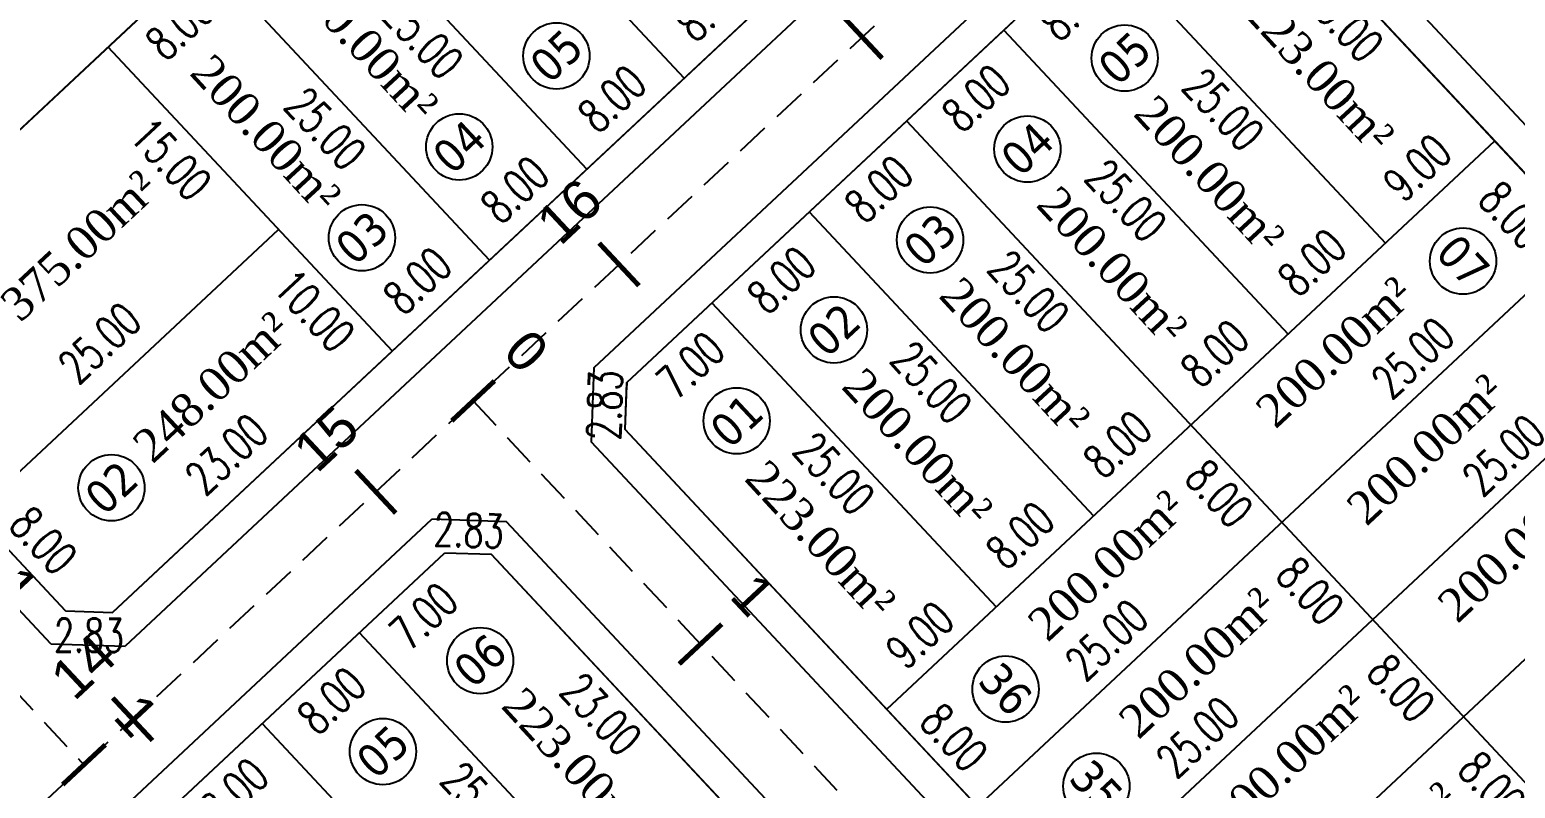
# Model space of a CAD drawing. Header units: metres. Extents: x 437145 to 443371, y 9612590 to 9615494.
# Drawn here: x 437426.4 to 437515.6, y 9614879.2 to 9614924.8 of the extents above; entities that cross this region are included whole.
import ezdxf

# ---------------------------------------------------------------- set-up
doc = ezdxf.new("R2010")
doc.units = ezdxf.units.M
doc.linetypes.add('ACAD_ISO02W100', pattern=[15, 12, -3])
doc.linetypes.add('DASHED2', pattern=[0.375, 0.25, -0.125])
for name, color, linetype in [('Auxiliar', 7, 'Continuous'), ('COTAS', 10, 'Continuous'), ('Eixo Acesso', 2, 'ACAD_ISO02W100'), ('Estacas', 7, 'Continuous'), ('Layer3', 1, 'Continuous'), ('M_FIO', 32, 'Continuous'), ('ÁREA', 7, 'Continuous')]:
    doc.layers.add(name, color=color, linetype=linetype)
doc.layers.get('0').off()
doc.styles.add('ARIAL', font='arial.ttf')
doc.styles.add('COTAS', font='romans.shx', dxfattribs={"width": 0.7})
doc.styles.add('tahoma', font='tahoma.ttf')
doc.styles.add('ÁREA', font='times.ttf', dxfattribs={"height": 2})
doc.dimstyles.new('C-75', dxfattribs={"dimtxt": 2, "dimasz": 0.2, "dimexe": 0, "dimexo": 0, "dimgap": 1, "dimtad": 0, "dimzin": 4, "dimdsep": 46, "dimtxsty": 'COTAS', "dimblk1": 'BOL-COT', "dimblk2": 'BOL-COT', "dimsah": 1, "dimcen": 0.1, "dimse1": 1, "dimse2": 1, "dimsd1": 1, "dimsd2": 1, "dimclrd": 8, "dimclre": 256, "dimaunit": 1, "dimadec": 3, "dimazin": 0, "dimtfac": 0.5, "dimtix": 1, "dimtmove": 0, "dimatfit": 3, "dimldrblk": 'BOL-COT', "dimfxl": 1, "dimtolj": 1, "dimtzin": 0, "dimarcsym": 0})

# ---------------------------------------------------------------- blocks, each defined once
blk = doc.blocks.new('Est')
at = {"const_width": 0.2}
blk.add_lwpolyline([(0, -1.19999999925494), (0, 1.200000001117586)], dxfattribs=at)
blk = doc.blocks.new('*D12')
at = {"layer": 'Layer3', "transparency": 16777216, "insert": (2723.77185943562, 1173.923409284423), "char_height": 2, "attachment_point": 5, "rotation": 0.002036715453251446, "style": 'COTAS'}
blk.add_mtext('\\A1;25.00', dxfattribs=at)
blk = doc.blocks.new('BOL-COT')
at = {"layer": 'COTAS'}
for p, q in [((-1.999999999999943, 8.53e-14), (2, 8.53e-14)), ((0, -2.999999999999971), (0, 3.000000000000028))]:
    blk.add_line(p, q, dxfattribs=at)
blk.add_circle((0, 0), 0.4, dxfattribs=at)
blk = doc.blocks.new('*D13')
at = {"layer": 'Layer3', "transparency": 16777216, "insert": (2724.772218150812, 1163.832264663051), "char_height": 2, "attachment_point": 5, "rotation": 0.0020367280742167957, "style": 'COTAS'}
blk.add_mtext('\\A1;23.00', dxfattribs=at)
blk = doc.blocks.new('*D14')
at = {"layer": 'Layer3', "transparency": 16777216, "insert": (2734.428218025563, 1179.053637605849), "char_height": 2, "attachment_point": 5, "rotation": 270.0020367196076, "style": 'COTAS'}
blk.add_mtext('\\A1;15.00', dxfattribs=at)
blk = doc.blocks.new('*D15')
at = {"layer": 'Layer3', "transparency": 16777216, "insert": (2734.509144198581, 1166.524457413788), "char_height": 2, "attachment_point": 5, "rotation": 270.00203671905507, "style": 'COTAS'}
blk.add_mtext('\\A1;10.00', dxfattribs=at)
blk = doc.blocks.new('*D17')
at = {"layer": 'Layer3', "transparency": 16777216, "insert": (2740.272226154291, 1163.607438584189), "char_height": 2, "attachment_point": 5, "rotation": 0.002036690374086596, "style": 'COTAS'}
blk.add_mtext('\\A1;8.00', dxfattribs=at)
blk = doc.blocks.new('*D18')
at = {"layer": 'Layer3', "transparency": 16777216, "insert": (2748.272226149693, 1163.607722961675), "char_height": 2, "attachment_point": 5, "rotation": 0.0020366903738173064, "style": 'COTAS'}
blk.add_mtext('\\A1;8.00', dxfattribs=at)
blk = doc.blocks.new('*D19')
at = {"layer": 'Layer3', "transparency": 16777216, "insert": (2756.272226143672, 1163.608007341023), "char_height": 2, "attachment_point": 5, "rotation": 0.0020367170541528224, "style": 'COTAS'}
blk.add_mtext('\\A1;8.00', dxfattribs=at)
blk = doc.blocks.new('*D20')
at = {"layer": 'Layer3', "transparency": 16777216, "insert": (2764.272226138742, 1163.608291717577), "char_height": 2, "attachment_point": 5, "rotation": 0.0020367303942145833, "style": 'COTAS'}
blk.add_mtext('\\A1;8.00', dxfattribs=at)
blk = doc.blocks.new('*D59')
at = {"layer": 'Layer3', "transparency": 16777216, "insert": (2750.461040995807, 1174.056177653717), "char_height": 2, "attachment_point": 5, "rotation": 270.0020367598896, "style": 'COTAS'}
blk.add_mtext('\\A1;25.00', dxfattribs=at)
blk = doc.blocks.new('*D60')
at = {"layer": 'Layer3', "transparency": 16777216, "insert": (2742.461041005411, 1174.055893275359), "char_height": 2, "attachment_point": 5, "rotation": 270.0020367580221, "style": 'COTAS'}
blk.add_mtext('\\A1;25.00', dxfattribs=at)
blk = doc.blocks.new('*D210')
at = {"layer": 'Layer3', "transparency": 16777216, "insert": (2713.186153364886, 1167.552891900255), "char_height": 2, "attachment_point": 5, "rotation": 270.00203670413055, "style": 'COTAS'}
blk.add_mtext('\\A1;8.00', dxfattribs=at)
blk = doc.blocks.new('*D541')
at = {"layer": 'Layer3', "transparency": 16777216, "insert": (2726.772757870679, 1148.633769029151), "char_height": 2, "attachment_point": 5, "rotation": 0.002019555824365068, "style": 'COTAS'}
blk.add_mtext('\\A1;7.00', dxfattribs=at)
blk = doc.blocks.new('*D551')
at = {"layer": 'Layer3', "transparency": 16777216, "insert": (2711.272755884176, 1148.703199260268), "char_height": 2, "attachment_point": 5, "rotation": 0.0020340356714007683, "style": 'COTAS'}
blk.add_mtext('\\A1;8.00', dxfattribs=at)
blk = doc.blocks.new('*D554')
at = {"layer": 'Layer3', "transparency": 16777216, "insert": (2719.272755879425, 1148.703483692701), "char_height": 2, "attachment_point": 5, "rotation": 0.002034049011342208, "style": 'COTAS'}
blk.add_mtext('\\A1;8.00', dxfattribs=at)
blk = doc.blocks.new('*D555')
at = {"layer": 'Layer3', "transparency": 16777216, "insert": (2721.642659164552, 1138.053174824438), "char_height": 2, "attachment_point": 5, "rotation": 270.0020370496501, "style": 'COTAS'}
blk.add_mtext('\\A1;25.00', dxfattribs=at)
blk = doc.blocks.new('*D556')
at = {"layer": 'Layer3', "transparency": 16777216, "insert": (2730.536495053757, 1137.053509185836), "char_height": 2, "attachment_point": 5, "rotation": 270.0020370499802, "style": 'COTAS'}
blk.add_mtext('\\A1;23.00', dxfattribs=at)
blk = doc.blocks.new('*D633')
at = {"layer": 'Layer3', "transparency": 16777216, "insert": (2748.772756219708, 1148.697455047029), "char_height": 2, "attachment_point": 5, "rotation": 0.0020370124450653023, "style": 'COTAS'}
blk.add_mtext('\\A1;7.00', dxfattribs=at)
blk = doc.blocks.new('*D634')
at = {"layer": 'Layer3', "transparency": 16777216, "insert": (2756.27351192571, 1127.714572226959), "char_height": 2, "attachment_point": 5, "rotation": 0.0017800113309221265, "style": 'COTAS'}
blk.add_mtext('\\A1;8.00', dxfattribs=at)
blk = doc.blocks.new('*D635')
at = {"layer": 'Layer3', "transparency": 16777216, "insert": (2756.272755866591, 1148.704799360926), "char_height": 2, "attachment_point": 5, "rotation": 0.002034049011674524, "style": 'COTAS'}
blk.add_mtext('\\A1;8.00', dxfattribs=at)
blk = doc.blocks.new('*D636')
at = {"layer": 'Layer3', "transparency": 16777216, "insert": (2758.642659152416, 1138.054490497247), "char_height": 2, "attachment_point": 5, "rotation": 270.00203705218485, "style": 'COTAS'}
blk.add_mtext('\\A1;25.00', dxfattribs=at)
blk = doc.blocks.new('*D637')
at = {"layer": 'Layer3', "transparency": 16777216, "insert": (2750.642659157217, 1138.054206070466), "char_height": 2, "attachment_point": 5, "rotation": 270.00203704991685, "style": 'COTAS'}
blk.add_mtext('\\A1;25.00', dxfattribs=at)
blk = doc.blocks.new('*D638')
at = {"layer": 'Layer3', "transparency": 16777216, "insert": (2764.273511922453, 1127.714856623072), "char_height": 2, "attachment_point": 5, "rotation": 0.0017799579699015974, "style": 'COTAS'}
blk.add_mtext('\\A1;8.00', dxfattribs=at)
blk = doc.blocks.new('*D639')
at = {"layer": 'Layer3', "transparency": 16777216, "insert": (2764.272755861672, 1148.705083745863), "char_height": 2, "attachment_point": 5, "rotation": 0.002034049011663064, "style": 'COTAS'}
blk.add_mtext('\\A1;8.00', dxfattribs=at)
blk = doc.blocks.new('*D640')
at = {"layer": 'Layer3', "transparency": 16777216, "insert": (2766.642659144238, 1138.054774877523), "char_height": 2, "attachment_point": 5, "rotation": 270.0020370523181, "style": 'COTAS'}
blk.add_mtext('\\A1;25.00', dxfattribs=at)
blk = doc.blocks.new('*D641')
at = {"layer": 'Layer3', "transparency": 16777216, "insert": (2772.273511914963, 1127.715141081582), "char_height": 2, "attachment_point": 5, "rotation": 0.0017800246711099366, "style": 'COTAS'}
blk.add_mtext('\\A1;8.00', dxfattribs=at)
blk = doc.blocks.new('*D642')
at = {"layer": 'Layer3', "transparency": 16777216, "insert": (2772.272755857778, 1148.705368206236), "char_height": 2, "attachment_point": 5, "rotation": 0.0020340356713721202, "style": 'COTAS'}
blk.add_mtext('\\A1;8.00', dxfattribs=at)
blk = doc.blocks.new('*D643')
at = {"layer": 'Layer3', "transparency": 16777216, "insert": (2774.642659143685, 1138.055059347334), "char_height": 2, "attachment_point": 5, "rotation": 270.00203704791596, "style": 'COTAS'}
blk.add_mtext('\\A1;25.00', dxfattribs=at)
blk = doc.blocks.new('*D644')
at = {"layer": 'Layer3', "transparency": 16777216, "insert": (2780.273511911398, 1127.715425501908), "char_height": 2, "attachment_point": 5, "rotation": 0.0017799979907686938, "style": 'COTAS'}
blk.add_mtext('\\A1;8.00', dxfattribs=at)
blk = doc.blocks.new('*D645')
at = {"layer": 'Layer3', "transparency": 16777216, "insert": (2780.272755852744, 1148.705652635875), "char_height": 2, "attachment_point": 5, "rotation": 0.002034035671223151, "style": 'COTAS'}
blk.add_mtext('\\A1;8.00', dxfattribs=at)
blk = doc.blocks.new('*D646')
at = {"layer": 'Layer3', "transparency": 16777216, "insert": (2782.642659132305, 1138.05534377226), "char_height": 2, "attachment_point": 5, "rotation": 270.00203704991685, "style": 'COTAS'}
blk.add_mtext('\\A1;25.00', dxfattribs=at)
blk = doc.blocks.new('*D647')
at = {"layer": 'Layer3', "transparency": 16777216, "insert": (2791.5364950303, 1137.055678135539), "char_height": 2, "attachment_point": 5, "rotation": 270.0020370496902, "style": 'COTAS'}
blk.add_mtext('\\A1;23.00', dxfattribs=at)
blk = doc.blocks.new('*D648')
at = {"layer": 'Layer3', "transparency": 16777216, "insert": (2747.773511334733, 1127.458456243719), "char_height": 2, "attachment_point": 5, "rotation": 0.0020370446305340174, "style": 'COTAS'}
blk.add_mtext('\\A1;9.00', dxfattribs=at)
blk = doc.blocks.new('*D649')
at = {"layer": 'Layer3', "transparency": 16777216, "insert": (2788.773508289609, 1127.555879783216), "char_height": 2, "attachment_point": 5, "rotation": 0.0020259574291363147, "style": 'COTAS'}
blk.add_mtext('\\A1;9.00', dxfattribs=at)
blk = doc.blocks.new('*D650')
at = {"layer": 'Layer3', "transparency": 16777216, "insert": (2790.994001927984, 1121.555658838777), "char_height": 2, "attachment_point": 5, "rotation": 270.0020370505597, "style": 'COTAS'}
blk.add_mtext('\\A1;8.00', dxfattribs=at)
blk = doc.blocks.new('*D651')
at = {"layer": 'Layer3', "transparency": 16777216, "insert": (2780.773797878901, 1119.399029672477), "char_height": 2, "attachment_point": 5, "rotation": 0.00203705268987296, "style": 'COTAS'}
blk.add_mtext('\\A1;25.00', dxfattribs=at)
blk = doc.blocks.new('*D652')
at = {"layer": 'Layer3', "transparency": 16777216, "insert": (2745.065885549115, 1121.554025946618), "char_height": 2, "attachment_point": 5, "rotation": 270.0020370576462, "style": 'COTAS'}
blk.add_mtext('\\A1;8.00', dxfattribs=at)
blk = doc.blocks.new('*D653')
at = {"layer": 'Layer3', "transparency": 16777216, "insert": (2766.707533172589, 1121.376939634192), "char_height": 2, "attachment_point": 5, "rotation": 270.00203705139484, "style": 'COTAS'}
blk.add_mtext('\\A1;8.00', dxfattribs=at)
blk = doc.blocks.new('*D654')
at = {"layer": 'Layer3', "transparency": 16777216, "insert": (2755.773073513872, 1119.585181539278), "char_height": 2, "attachment_point": 5, "rotation": 0.02224351339285872, "style": 'COTAS'}
blk.add_mtext('\\A1;25.00', dxfattribs=at)
blk = doc.blocks.new('*D656')
at = {"layer": 'Layer3', "transparency": 16777216, "insert": (2780.774082304217, 1111.399029676202), "char_height": 2, "attachment_point": 5, "rotation": 0.002037044152142905, "style": 'COTAS'}
blk.add_mtext('\\A1;25.00', dxfattribs=at)
blk = doc.blocks.new('*D658')
at = {"layer": 'Layer3', "transparency": 16777216, "insert": (2766.707817600482, 1113.376939645368), "char_height": 2, "attachment_point": 5, "rotation": 270.0020370576462, "style": 'COTAS'}
blk.add_mtext('\\A1;8.00', dxfattribs=at)
blk = doc.blocks.new('*D659')
at = {"layer": 'Layer3', "transparency": 16777216, "insert": (2755.77335793941, 1111.585181553248), "char_height": 2, "attachment_point": 5, "rotation": 0.022243509123056594, "style": 'COTAS'}
blk.add_mtext('\\A1;25.00', dxfattribs=at)
blk = doc.blocks.new('*D663')
at = {"layer": 'Layer3', "transparency": 16777216, "insert": (2766.708102023835, 1105.376939645368), "char_height": 2, "attachment_point": 5, "rotation": 270.0020370584814, "style": 'COTAS'}
blk.add_mtext('\\A1;8.00', dxfattribs=at)
blk = doc.blocks.new('*D668')
at = {"layer": 'Layer3', "transparency": 16777216, "insert": (2766.708386451612, 1097.376939662132), "char_height": 2, "attachment_point": 5, "rotation": 270.00203705014377, "style": 'COTAS'}
blk.add_mtext('\\A1;8.00', dxfattribs=at)
blk = doc.blocks.new('*D722')
at = {"layer": 'Layer3', "transparency": 16777216, "insert": (2743.363768594568, 1150.46289030225), "char_height": 2, "attachment_point": 5, "rotation": 45.00203706223135, "style": 'COTAS'}
blk.add_mtext('\\A1;2.83', dxfattribs=at)
blk = doc.blocks.new('*D825')
at = {"layer": 'Layer3', "transparency": 16777216, "insert": (2732.272691286141, 1150.55357158819), "char_height": 2, "attachment_point": 5, "rotation": 315.002037001349, "style": 'COTAS'}
blk.add_mtext('\\A1;2.83', dxfattribs=at)
blk = doc.blocks.new('*D845')
at = {"layer": 'Layer3', "transparency": 16777216, "insert": (2711.301727715615, 1161.525035579032), "char_height": 2, "attachment_point": 5, "rotation": 316.6420754829063, "style": 'COTAS'}
blk.add_mtext('\\A1;2.83', dxfattribs=at)
blk = doc.blocks.new('*D847')
at = {"layer": 'Layer3', "transparency": 16777216, "insert": (2740.271482670173, 1184.522980099875), "char_height": 2, "attachment_point": 5, "rotation": 0.0020370505597247382, "style": 'COTAS'}
blk.add_mtext('\\A1;8.00', dxfattribs=at)
blk = doc.blocks.new('atutu')
at = {"layer": 'Layer3', "color": 0}
for p, q in [((2732.272761323513, 1148.553570507425), (2730.272690218548, 1150.553499400946)), ((2743.272761317285, 1148.553961605164), (2745.272690210049, 1150.554032713506))]:
    blk.add_line(p, q, dxfattribs=at)
for points in [[(2820.271410409792, 1186.556680422607), (2709.025456860743, 1186.55272525582)], [(2709.026661201811, 1186.548612729046), (2822.272628917673, 1186.552638329897)], [(2711.272228075273, 1163.552823860529), (2711.271410484706, 1186.5528050385)], [(2736.272299156083, 1161.553712552744), (2736.271410469513, 1186.553693728852)], [(2744.272299149796, 1161.553996928367), (2744.271410464217, 1186.553978104475)], [(2752.272299145722, 1161.554281305853), (2752.271410460259, 1186.554262485686)], [(2760.272299140832, 1161.554565687063), (2760.271410455078, 1186.554546865034)], [(2711.27194369511, 1171.552823858666), (2736.271943680791, 1171.553712543431)], [(2711.272228075273, 1163.552823860529), (2711.272228074517, 1163.552823862392), (2713.272299169703, 1161.552894957694)], [(2818.269837135124, 1161.556627353984), (2713.272299168771, 1161.552894957694)], [(2684.272690238687, 1150.551863968703), (2730.272690203589, 1150.55349941771)], [(2715.272690216976, 1150.552968023676), (2715.273579048657, 1125.552968046028)], [(2723.272690213542, 1150.553252682421), (2723.273579044116, 1125.553252706635)], [(2745.272690211912, 1150.554032715368), (2791.272690173728, 1150.555668162513)], [(2752.272690206208, 1150.554282183158), (2752.273579036841, 1125.554282203648)], [(2760.272690200911, 1150.554566594172), (2760.273579032475, 1125.554566618386)], [(2768.272690196138, 1150.554850997734), (2768.277916522022, 1003.554851150471)], [(2776.272690190725, 1150.555136971507), (2776.273579022522, 1125.555136995721)], [(2784.272690186359, 1150.555421632114), (2784.273579017924, 1125.555421654466)], [(2732.277845426836, 1005.553571027103), (2732.272761325259, 1148.553570505562)], [(2743.277845420549, 1005.553962316695), (2743.272761318216, 1148.553961607027)], [(2793.277845401748, 1005.55573938075), (2793.272761299532, 1148.555739250365)], [(2743.273579040682, 1125.553961629379), (2793.27357902095, 1125.555739291343)], [(2743.273863376258, 1117.553962231013), (2793.273863446806, 1117.555739896703)], [(2743.274147802173, 1109.553962238464), (2793.274147871906, 1109.555739896703)], [(2743.274432228262, 1101.553962247777), (2793.274432296132, 1101.555739906016)]]:
    blk.add_lwpolyline(points, dxfattribs=at)
for centre in [(2718.338305010193, 1167.074634868982), (2739.582420511835, 1167.76993438262), (2747.582420576271, 1167.768249972123), (2755.579958733428, 1167.77050408009), (2719.425060573873, 1144.364717390719), (2727.425060568227, 1144.365001812908), (2748.51748316621, 1144.365787377912), (2756.517483162543, 1144.366071807551), (2764.42506055676, 1144.366317486721), (2772.425060555072, 1144.36663738485), (2780.425060547738, 1144.366886340413), (2749.313048962236, 1121.56595366295), (2786.943753982918, 1121.576108320016), (2749.313332983025, 1113.574771011579)]:
    blk.add_circle(centre, 1.990958139869911, dxfattribs=at)
at = {"layer": 'M_FIO'}
for p, q in [((2709.272257526196, 1162.724325640458), (2712.443941635744, 1159.552867014292)), ((2709.272257527302, 1162.724325640458), (2712.44394163685, 1159.552867014292)), ((2734.272731868748, 1149.382068740535), (2731.101046237478, 1152.553528854954)), ((2734.272731869854, 1149.382068740535), (2731.101046238584, 1152.553528854954)), ((2741.272731865664, 1149.382317625317), (2744.444191979501, 1152.554003261361)), ((2741.27273186677, 1149.382317625317), (2744.444191980607, 1152.554003261361))]:
    blk.add_line(p, q, dxfattribs=at)
for points in [[(2709.272257526196, 1162.724325640458), (2709.271410486859, 1186.552734066132)], [(2709.272257527302, 1162.724325640458), (2709.271410487965, 1186.552734066132)], [(2819.098279172579, 1159.556658307421), (2712.443941635685, 1159.552867016155)], [(2819.098279173685, 1159.556658307421), (2712.443941636792, 1159.552867016155)], [(2683.44419200616, 1152.551834516558), (2731.101046221587, 1152.553528871718)], [(2683.444192007266, 1152.551834516558), (2731.101046222693, 1152.553528871718)], [(2744.444191980432, 1152.554003261361), (2792.101046192192, 1152.55569761652)], [(2744.444191981538, 1152.554003261361), (2792.101046193299, 1152.55569761652)], [(2734.277874878515, 1004.725215008813), (2734.27273186968, 1149.382068738672)], [(2734.277874879621, 1004.725215008813), (2734.272731870786, 1149.382068738672)], [(2741.277874875314, 1004.725464083585), (2741.272731866595, 1149.38231762718)], [(2741.27787487642, 1004.725464083585), (2741.272731867701, 1149.38231762718)], [(2795.277874853253, 1004.72738336246), (2795.272731843661, 1149.384237485337)], [(2795.277874854359, 1004.72738336246), (2795.272731844767, 1149.384237485337)]]:
    blk.add_lwpolyline(points, dxfattribs=at)
at = {"layer": 'Layer3', "color": 5, "char_height": 1.999999999999999, "attachment_point": 5, "style": 'tahoma'}
for s, insert, rotation in [('\\A1;02', (2718.338305010426, 1167.074634876433), 0.0020370548664193034), ('\\A1;03', (2739.582420512068, 1167.769934378895), 0.0020370548664193034), ('\\A1;04', (2747.582420577261, 1167.768249972123), 0.0020370548664193034), ('\\A1;05', (2755.57995873337, 1167.770504074502), 0.0020370548664193034), ('\\A1;05', (2719.425060574047, 1144.364717394444), 0.0020370548664193034), ('\\A1;06', (2727.425060568343, 1144.365001818496), 0.0020370548664193034), ('\\A1;01', (2748.517483167258, 1144.365787385362), 0.0020370548664193034), ('\\A1;02', (2756.517483162426, 1144.366071811277), 0.0020370548664193034), ('\\A1;03', (2764.425060557924, 1144.366317490447), 0.0020370548664193034), ('\\A1;04', (2772.425060556003, 1144.366637390438), 0.0020370548664193034), ('\\A1;05', (2780.42506054797, 1144.366886344138), 0.0020370548664193034), ('\\A1;36', (2749.313048962295, 1121.56595366295), 270.0497252510426), ('\\A1;07', (2786.94375398414, 1121.576108321878), 270.0497252510426), ('\\A1;35', (2749.313333387336, 1113.565953664813), 270.0497252510426)]:
    blk.add_mtext(s, dxfattribs=dict(at, insert=insert, rotation=rotation))
at = {"layer": 'ÁREA', "linetype": 'Continuous', "lineweight": -2, "extrusion": (-0.0006588081243978001, -0.02622673469559521, 0.9996558029437245), "style": 'ÁREA'}
for s, p in [('200.00m²', (2708.15265066946, 1249.927129883454, -37.31694955024789)), ('200.00m²', (2716.152581746595, 1250.128300264299, -37.32222907366035)), ('223.00m²', (2716.867677357483, 1209.586742766636, -36.25825477447911)), ('200.00m²', (2732.8953485845, 1210.047835956939, -36.27035572297629)), ('200.00m²', (2740.892818637469, 1210.248945455214, -36.27563364919546)), ('200.00m²', (2748.890288672198, 1210.450054891578, -36.28091157329492)), ('223.00m²', (2757.854711351516, 1210.617428667112, -36.28530413779257))]:
    blk.add_text(s, height=1.999999999999999, rotation=270.9999999799873, dxfattribs=at).set_placement(p)
at = {"layer": 'ÁREA', "linetype": 'Continuous', "lineweight": -2, "extrusion": (0.02623087421013141, -0.0004657028131455001, 0.9996558029437245), "style": 'ÁREA'}
blk.add_text('375.00m²', height=1.999999999999999, rotation=270.9999999857893, dxfattribs=at).set_placement((1226.150500300852, -2698.932587392555, 66.00425837031764))
at = {"layer": 'ÁREA', "linetype": 'Continuous', "lineweight": -2, "extrusion": (0.0262308742101314, -0.0004657028131455, 0.9996558029437244), "style": 'ÁREA'}
blk.add_text('248.00m²', height=1.999999999999999, rotation=270.9999999857894, dxfattribs=at).set_placement((1214.51847865389, -2699.154307459303, 65.9985498993719))
at = {"layer": 'ÁREA', "linetype": 'Continuous', "lineweight": -2, "extrusion": (-0.0006588081243978, -0.0262267346955952, 0.9996558029437244), "style": 'ÁREA'}
for s, p in [('223.00m²', (2696.874002248195, 1209.083968932096, -36.24505995773476)), ('200.00m²', (2724.897878541237, 1209.846726552012, -36.26507780016771))]:
    blk.add_text(s, height=1.999999999999999, rotation=270.9999999799873, dxfattribs=at).set_placement(p)
at = {"layer": 'ÁREA', "linetype": 'Continuous', "lineweight": -2, "extrusion": (0.0262307824511418, -0.0004708427962515, 0.9996558029437244), "style": 'ÁREA'}
for p in [(1171.08570216599, -2731.646492387161, 67.13635694390287), (1163.433037386247, -2750.533513046626, 67.63202868927165), (1155.434330996373, -2750.677324852379, 67.63580289228976)]:
    blk.add_text('200.00m²', height=1.999999999999999, rotation=270.9999999484056, dxfattribs=at).set_placement(p)
at = {"layer": 'ÁREA', "linetype": 'Continuous', "lineweight": -2, "extrusion": (0.02623078245114181, -0.0004708427962515001, 0.9996558029437245), "style": 'ÁREA'}
for p in [(1171.431743753725, -2750.389701238658, 67.62825448606536), (1163.086995761473, -2731.790304207447, 67.14013114689841), (1155.088289373533, -2731.934116017126, 67.14390534990035), (1147.089582989413, -2732.077927832092, 67.14767955299466)]:
    blk.add_text('200.00m²', height=1.999999999999999, rotation=270.9999999484056, dxfattribs=at).set_placement(p)
at = {"layer": 'Layer3', "color": 0}
for p1, p2, distance, picture, middle in [((2736.271410469513, 1186.553693728852), (2736.271943680791, 1171.553712543431), -1.843459050754628, '*D14', (2734.428218025563, 1179.053637605849)), ((2736.271410469572, 1186.553693939331), (2744.271410463751, 1186.553978365245), -2.0308560536966622, '*D847', (2740.271482670173, 1184.522980099875)), ((2744.268948608335, 1186.555948462668), (2744.269837311027, 1161.555966655123), -1.8083519554127452, '*D60', (2742.461041005411, 1174.055893275359)), ((2752.268948603329, 1186.556232842016), (2752.269837306836, 1161.556251032609), -1.8083519604186065, '*D59', (2750.461040995807, 1174.056177653717)), ((2711.27194369511, 1171.552823858666), (2736.271943680791, 1171.553712543431), 2.37014108487164, '*D12', (2723.77185943562, 1173.923409284423)), ((2711.271943696973, 1171.552823858666), (2711.272228074517, 1163.552823862392), 1.9140674803503779, '*D210', (2713.186153364886, 1167.552891900255)), ((2736.403427058796, 1171.524524754244), (2736.403782533331, 1161.524524759832), -1.8944605986790068, '*D15', (2734.509144198581, 1166.524457413788)), ((2713.272299168771, 1161.552894957694), (2736.272299156083, 1161.553712552744), 2.2789609092719005, '*D13', (2724.772218150812, 1163.832264663051)), ((2736.272299156083, 1161.553712552744), (2744.272299149796, 1161.553996928367), 2.0535838449302903, '*D17', (2740.272226154291, 1163.607438584189)), ((2744.27229915096, 1161.55399693023), (2752.272299145722, 1161.554281305853), 2.0535838449305177, '*D18', (2748.272226149693, 1163.607722961675)), ((2752.272299145722, 1161.554281307715), (2760.272299140832, 1161.554565687063), 2.0535838449314614, '*D19', (2756.272226143672, 1163.608007341023)), ((2760.272299140948, 1161.554565688926), (2768.272299136699, 1161.554850070137), 2.053583839342406, '*D20', (2764.272226138742, 1163.608291717577)), ((2711.272228075273, 1163.552823860529), (2713.327875735204, 1161.611752048466), -1.4541092713477723, '*D845', (2711.301727715615, 1161.525035579032)), ((2730.272690203589, 1150.55349941771), (2732.272761325259, 1148.553570505562), 1.41421508232453, '*D825', (2732.272691286141, 1150.55357158819)), ((2745.272690212087, 1150.55403331514), (2743.27276131938, 1148.553962208662), -1.285413859002845, '*D722', (2743.363768594568, 1150.46289030225)), ((2707.272690225242, 1150.552646195847), (2715.272690220003, 1150.552930200803), -1.8495889392224805, '*D551', (2711.272755884176, 1148.703199260268)), ((2715.272690219537, 1150.552930619898), (2723.272690215346, 1150.553214626718), -1.8495889317725975, '*D554', (2719.272755879425, 1148.703483692701)), ((2723.272690215346, 1150.553214626718), (2723.27357904464, 1125.553250959474), -1.630475466470245, '*D555', (2721.642659164552, 1138.053174824438)), ((2723.272690213542, 1150.553252682421), (2730.272690203589, 1150.55349941771), -1.9196070221065735, '*D541', (2726.772757870679, 1148.633769029151)), ((2745.272690212087, 1150.55403331514), (2752.272690206208, 1150.554282183158), -1.8567027032933696, '*D633', (2748.772756219708, 1148.697455047029)), ((2752.272690207547, 1150.554245872754), (2752.273579036957, 1125.55428220551), -1.6304754660646101, '*D637', (2750.642659157217, 1138.054206070466)), ((2752.272690207372, 1150.554246291849), (2760.272690201842, 1150.554530298668), -1.8495889354974333, '*D635', (2756.272755866591, 1148.704799360926)), ((2760.272690201842, 1150.554530298668), (2760.273579032242, 1125.554566633287), -1.6304754656567044, '*D636', (2758.642659152416, 1138.054490497247)), ((2760.272690202425, 1150.55453067306), (2768.272690196953, 1150.554814679879), -1.8495889317725975, '*D639', (2764.272755861672, 1148.705083745863)), ((2768.272690196953, 1150.554814679879), (2768.273579027411, 1125.554851012635), -1.630475468974541, '*D640', (2766.642659144238, 1138.054774877523)), ((2768.272690198815, 1150.554815143678), (2776.272690193635, 1150.555099148634), -1.8495889410855806, '*D642', (2772.272755857778, 1148.705368206236)), ((2776.272690193635, 1150.555099148634), (2776.273579022172, 1125.555135483253), -1.630475465248337, '*D643', (2774.642659143685, 1138.055059347334)), ((2776.27269019346, 1150.555099569592), (2784.27269018892, 1150.555383574548), -1.8495889373605177, '*D645', (2780.272755852744, 1148.705652635875)), ((2784.27269018892, 1150.555383574548), (2784.273579018331, 1125.555419907305), -1.6304754723514927, '*D646', (2782.642659132305, 1138.05534377226)), ((2732.272761324793, 1148.55357091907), (2732.273579049064, 1125.553570941421), -1.7366751342700184, '*D556', (2730.536495053757, 1137.053509185836)), ((2793.272761298658, 1148.555739868763), (2793.273579022813, 1125.555739891115), -1.7366751315338036, '*D647', (2791.5364950303, 1137.055678135539)), ((2752.273579037423, 1125.554282199922), (2760.273579033988, 1125.55453073639), 2.160165759845487, '*D634', (2756.27351192571, 1127.714572226959)), ((2760.273579031777, 1125.554566584858), (2768.273579029099, 1125.554815113875), 2.1601657747472682, '*D638', (2764.273511922453, 1127.714856623072)), ((2768.27357902712, 1125.554851048025), (2776.273579023802, 1125.555099586356), 2.1601657654334385, '*D641', (2772.273511914963, 1127.715141081582)), ((2776.273579022755, 1125.555135475802), (2784.273579019029, 1125.555384010407), 2.160165759846609, '*D644', (2780.273511911398, 1127.715425501908)), ((2793.27357902095, 1125.555739891115), (2784.273579017924, 1125.555421654466), -2.0002990116765242, '*D649', (2788.773508289609, 1127.555879783216)), ((2743.273579042603, 1125.553962227288), (2752.273579036957, 1125.55428220551), 1.90433402852371, '*D648', (2747.773511334733, 1127.458456243719)), ((2743.273579042603, 1125.553962227288), (2743.273863469507, 1117.553962231013), 1.792164294191844, '*D652', (2745.065885549115, 1121.554025946618)), ((2793.273579021707, 1125.55573988739), (2793.273863447621, 1117.555739892978), -2.2797193081198186, '*D650', (2790.994001927984, 1121.555658838777)), ((2743.273863783247, 1117.545145500782), (2768.273863452627, 1117.554851064789), 2.0351834098601267, '*D654', (2755.773073513872, 1119.585181539278)), ((2793.273863446806, 1117.555739896703), (2768.27386341258, 1117.554851064789), -1.8437341928961182, '*D651', (2780.773797878901, 1119.399029672477)), ((2743.274148208113, 1109.545145504508), (2768.274147878541, 1109.554851066652), 2.035183421036167, '*D659', (2755.77335793941, 1111.585181553248)), ((2793.274147871906, 1109.555739896703), (2768.274147837563, 1109.554851068515), -1.8437341947582992, '*D656', (2780.774082304217, 1111.399029676202))]:
    dim = blk.add_aligned_dim(p1=p1, p2=p2, distance=distance, dimstyle='C-75', dxfattribs=at)
    dim.commit()
    dim.dimension.update_dxf_attribs({"geometry": picture, "text_midpoint": middle})
for base, p1, p2, angle, picture, middle in [((2766.707675385604, 1117.37693964215), (2764.176768682048, 1125.376849659118), (2764.177053108078, 1117.376849670294), 270.00203705138836, '*D653', (2766.707533172589, 1121.376939634192)), ((2766.707959813933, 1109.376939644289), (2764.177053107147, 1117.376849668431), (2764.177337534051, 1109.376849672156), 270.0020370576462, '*D658', (2766.707817600482, 1113.376939645368)), ((2766.708244237344, 1101.376939653639), (2764.177337531257, 1109.376849672156), (2764.177621958277, 1101.37684968147), 270.0020370584814, '*D663', (2766.708102023835, 1105.376939645368)), ((2766.708528664541, 1093.376939658859), (2764.177621960024, 1101.376849677745), (2764.17790638588, 1093.376849687058), 270.0020370501405, '*D668', (2766.708386451612, 1097.376939662132))]:
    dim = blk.add_linear_dim(base=base, p1=p1, p2=p2, angle=angle, dimstyle='C-75', dxfattribs=at)
    dim.commit()
    dim.dimension.update_dxf_attribs({"geometry": picture, "text_midpoint": middle, "dimtype": 129})

msp = doc.modelspace()

# ---------------------------------------------------------------- linework, layer by layer
at = {"layer": 'Auxiliar', "color": 2, "linetype": 'Continuous', "lineweight": -3}
for p, q in [((437412.8562980074, 9614906.655457765), (437492.4718829034, 9614981.095437007)), ((437431.3886982738, 9614889.757993227), (437508.0871857575, 9614961.464513227)), ((437462.2758793328, 9614903.576249976), (437495.87871511, 9614934.99040844)), ((437596.3636156572, 9614830.436893264), (437498.7038741767, 9614934.895377288)), ((437428.5618699444, 9614889.853080552), (437412.8562980074, 9614906.655457765)), ((437462.1799293072, 9614900.74861508), (437462.2700474168, 9614903.404384168)), ((437462.2707782057, 9614903.42592041), (437462.2700474168, 9614903.404384168)), ((437462.2758793328, 9614903.576249976), (437462.2707782057, 9614903.42592041)), ((437559.8413406559, 9614796.290074304), (437462.1799293072, 9614900.74861508)), ((437417.716665849, 9614861.917199396), (437451.3195016263, 9614893.331357863)), ((437454.1446606931, 9614893.236326708), (437451.3195016263, 9614893.331357863)), ((437551.8044021735, 9614788.777842686), (437454.1446606931, 9614893.236326708)), ((437428.5618699444, 9614889.853080552), (437431.3886982738, 9614889.757993227))]:
    msp.add_line(p, q, dxfattribs=at)
at = {"layer": 'Eixo Acesso', "color": 3, "linetype": 'DASHED2', "lineweight": -3, "ltscale": 8}
for p, q in [((437228.05493295, 9614692.129022036), (437544.7158828954, 9614988.179904092)), ((437408.8382941056, 9614902.899709549), (437429.665769864, 9614880.617896684)), ((437453.041574959, 9614902.472273484), (437560.9453473686, 9614787.056603566))]:
    msp.add_line(p, q, dxfattribs=at)

# ---------------------------------------------------------------- block references
at = {"rotation": 43.07140519794264}
msp.add_blockref('atutu', (436242.5698856535, 9612188.321055599), dxfattribs=at)
at = {"layer": 'Estacas', "color": 7, "linetype": 'Continuous', "lineweight": -3, "xscale": 1.458333333106969, "yscale": 1.458333333106969, "zscale": 1.458333333106969}
for p, rotation in [((437476.41776281, 9614924.327008124), 43.07344208228414), ((437461.8081845829, 9614910.66830306), 43.07344208228414), ((437453.041574959, 9614902.472273484), 313.0734422428361), ((437447.198606356, 9614897.009597994), 43.07344208228414), ((437466.7002800641, 9614887.862695294), 313.0734422428361), ((437432.5890281288, 9614883.350892933), 43.07344208228414), ((437429.665769864, 9614880.617896684), 313.0677995341093)]:
    msp.add_blockref('Est', p, dxfattribs=dict(at, rotation=rotation))

# ---------------------------------------------------------------- texts
at = {"layer": 'Estacas', "color": 7, "linetype": 'Continuous', "lineweight": -3, "char_height": 2.399999999999999, "attachment_point": 8, "style": 'ARIAL'}
for s, insert, rotation in [('{\\C256;16}', (437459.6569385353, 9614912.96931163), 43.07344208228415), ('{\\C256;0}', (437455.3425835236, 9614904.623519534), 313.07344224283605), ('{\\C256;15}', (437445.0473603083, 9614899.310606563), 43.07344208228415), ('{\\C256;1}', (437424.7967807534, 9614890.439805703), 313.0677995341093), ('{\\C256;1}', (437469.0012886286, 9614890.013941348), 313.07344224283605), ('{\\C256;14}', (437430.4377820812, 9614885.651901502), 43.07344208228415), ('{\\C256;1}', (437431.9669902805, 9614882.768916119), 313.0677995341093)]:
    msp.add_mtext(s, dxfattribs=dict(at, insert=insert, rotation=rotation))

doc.saveas('drawing.dxf')
